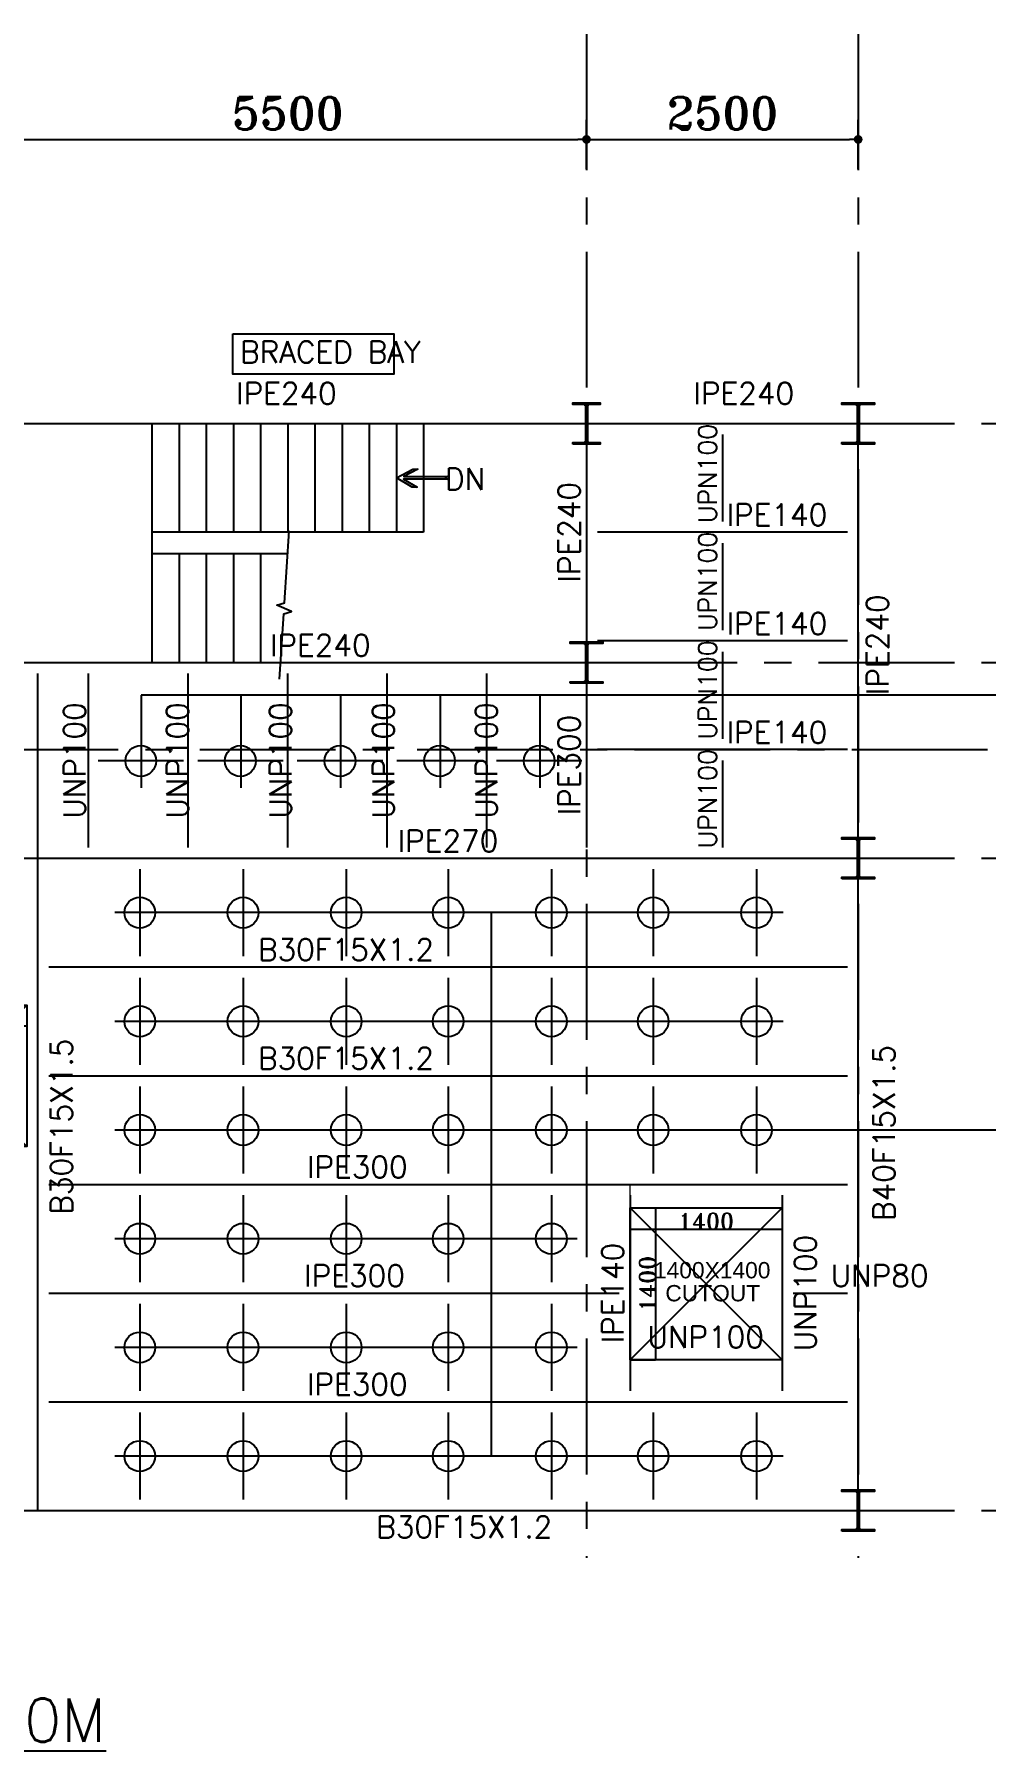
# Model space of a CAD drawing. Header units: inches. Extents: x 1387 to 2676, y -3554 to -2136.
# Drawn here: x 2550.5 to 2559.26, y -2656.19 to -2640.4 of the extents above; entities that cross this region are included whole.
import ezdxf
from ezdxf.enums import TextEntityAlignment as Align

# ---------------------------------------------------------------- set-up
doc = ezdxf.new("R2010")
doc.units = ezdxf.units.IN
doc.header["$MEASUREMENT"] = 0
doc.linetypes.add('CENTER', pattern=[2, 1.25, -0.25, 0.25, -0.25])
doc.linetypes.add('DASHDOTX2', pattern=[2, 1, -0.5, 0, -0.5])
for name, color, linetype in [('3G', 3, 'Continuous'), ('A-TEXT', 7, 'Continuous'), ('AA-IPE300', 27, 'Continuous'), ('AA_CUT OUT', 250, 'Continuous'), ('Ax', 1, 'DASHDOTX2'), ('AXE', 1, 'CENTER'), ('DIM', 8, 'Continuous'), ('MEMBER TEXT', 7, 'Continuous'), ('NEW-CO-TEXT', 7, 'Continuous'), ('STAIR', 145, 'Continuous'), ('UPN100', 1, 'Continuous'), ('wall', 4, 'Continuous')]:
    doc.layers.add(name, color=color, linetype=linetype)
doc.layers.add('AA-BEAM-LAYOUT', color=5, linetype='Continuous', lineweight=13)
doc.styles.add('ROMANS', font='ROMANS')
doc.styles.add('ROMANT', font='romant')
doc.styles.get("Standard").update_dxf_attribs({"font": 'arial.ttf'})
doc.dimstyles.new('1-100', dxfattribs={"dimtxt": 0.3, "dimasz": 0.08, "dimexe": 0.18, "dimexo": 0.0625, "dimgap": 0.09, "dimtad": 1, "dimdec": 0, "dimlfac": 1000, "dimdsep": 46, "dimtxsty": 'ROMANT', "dimblk": 'DOT', "dimcen": 0.09, "dimclrd": 1, "dimclre": 1, "dimclrt": 3, "dimadec": 0, "dimazin": 0, "dimtfac": 1, "dimtdec": 0, "dimtix": 1, "dimtofl": 0, "dimtmove": 2, "dimatfit": 3, "dimldrblk": 'DOT', "dimfxl": 1, "dimtolj": 1, "dimarcsym": 0})
doc.dimstyles.new('Copy of 1-100', dxfattribs={"dimtxt": 0.2, "dimasz": 0.08, "dimexe": 0.18, "dimexo": 0.0625, "dimgap": 0.09, "dimtad": 1, "dimdec": 0, "dimlfac": 1000, "dimdsep": 46, "dimtxsty": 'ROMANT', "dimblk": 'DOT', "dimcen": 0.09, "dimclrd": 1, "dimclre": 1, "dimclrt": 3, "dimadec": 0, "dimazin": 0, "dimtfac": 1, "dimtdec": 0, "dimtix": 1, "dimtofl": 0, "dimtmove": 2, "dimatfit": 3, "dimldrblk": 'DOT', "dimfxl": 1, "dimtolj": 1, "dimarcsym": 0})
doc.dimstyles.get("Standard").update_dxf_attribs({"dimtxt": 0.25, "dimasz": 0.18, "dimexe": 0.18, "dimexo": 0.0625, "dimgap": 0.09, "dimtad": 0, "dimdec": 0, "dimlfac": 100, "dimzin": 0, "dimdsep": 46, "dimtxsty": 'Standard', "dimcen": 0.09, "dimadec": 0, "dimazin": 0, "dimtfac": 1, "dimtdec": 0, "dimtofl": 0, "dimtmove": 0, "dimatfit": 3, "dimfxl": 1, "dimtolj": 1, "dimtzin": 0, "dimarcsym": 0})

# ---------------------------------------------------------------- blocks, each defined once
blk = doc.blocks.new('DOT')
at = {"layer": 'DIM', "color": 0, "linetype": 'ByBlock'}
blk.add_line((-0.5, 0), (-1, 0), dxfattribs=at)
at = {"layer": 'DIM', "color": 0, "linetype": 'ByBlock', "const_width": 0.5}
blk.add_lwpolyline([(-0.25, 0, 1), (0.25, 0, 1)], format="xyb", close=True, dxfattribs=at)
blk = doc.blocks.new('*D2549')
at = {"color": 1, "lineweight": -2, "transparency": 16777216}
for p, q in [((-9722, 5596), (-10284, 5185)), ((-14078, 2404), (-10831, 4783))]:
    blk.add_line(p, q, dxfattribs=at)
at = {"layer": 'Defpoints', "color": 0, "transparency": 16777216}
for p in [(-9722, 5596), (-14078, 2404)]:
    blk.add_point(p, dxfattribs=at)
at = {"color": 1, "lineweight": -2, "transparency": 16777216, "xscale": 0.08, "yscale": 0.08, "zscale": 0.08}
for p, rotation in [((-9722, 5596), 36.23449440421251), ((-14078, 2404), 216.2344944042126)]:
    blk.add_blockref('DOT', p, dxfattribs=dict(at, rotation=rotation))
at = {"color": 3, "transparency": 16777216, "insert": (-10557, 4984), "char_height": 150, "attachment_point": 5, "rotation": 36.2345, "style": 'ROMANT'}
blk.add_mtext('\\A1;∅5400', dxfattribs=at)
blk = doc.blocks.new('_Dot')
at = {"layer": 'DIM', "color": 0, "lineweight": -2}
blk.add_line((-0.5, 0), (-1, 0), dxfattribs=at)
at = {"layer": 'DIM', "color": 0, "const_width": 0.5}
blk.add_lwpolyline([(-0.25, 0, 1), (0.25, 0, 1)], format="xyb", close=True, dxfattribs=at)
blk = doc.blocks.new('*D2552')
at = {"color": 1, "lineweight": -2, "transparency": 16777216}
for p, q in [((-2100, 2785), (-2100, 2585)), ((-700, 2785), (-700, 2585)), ((-700, 2585), (-2100, 2585))]:
    blk.add_line(p, q, dxfattribs=at)
at = {"layer": 'Defpoints', "color": 0, "transparency": 16777216}
for p in [(-2100, 2785), (-700, 2785), (-2100, 2585)]:
    blk.add_point(p, dxfattribs=at)
at = {"color": 1, "lineweight": -2, "transparency": 16777216, "xscale": 0.08, "yscale": 0.08, "zscale": 0.08, "rotation": 180}
blk.add_blockref('DOT', (-2100, 2585), dxfattribs=at)
at = {"color": 1, "lineweight": -2, "transparency": 16777216, "xscale": 0.08, "yscale": 0.08, "zscale": 0.08}
blk.add_blockref('DOT', (-700, 2585), dxfattribs=at)
at = {"color": 3, "transparency": 16777216, "insert": (-1400, 2660), "char_height": 150, "attachment_point": 5, "style": 'ROMANT'}
blk.add_mtext('\\A1;1400', dxfattribs=at)
blk = doc.blocks.new('*D2553')
at = {"color": 1, "lineweight": -2, "transparency": 16777216}
for p, q in [((-2100, 2785), (-1864, 2785)), ((-1864, 2785), (-1864, 1385)), ((-2100, 1385), (-1864, 1385))]:
    blk.add_line(p, q, dxfattribs=at)
at = {"layer": 'Defpoints', "color": 0, "transparency": 16777216}
for p in [(-2100, 2785), (-2100, 1385), (-1864, 1385)]:
    blk.add_point(p, dxfattribs=at)
at = {"color": 1, "lineweight": -2, "transparency": 16777216, "xscale": 0.08, "yscale": 0.08, "zscale": 0.08}
for p, rotation in [((-1864, 2785), 90), ((-1864, 1385), 270)]:
    blk.add_blockref('DOT', p, dxfattribs=dict(at, rotation=rotation))
at = {"color": 3, "transparency": 16777216, "insert": (-1939, 2085), "char_height": 150, "attachment_point": 5, "rotation": 90, "style": 'ROMANT'}
blk.add_mtext('\\A1;1400', dxfattribs=at)
blk = doc.blocks.new('*D2550')
at = {"color": 1, "lineweight": -2, "transparency": 16777216}
for p, q in [((-9000, 4650), (-9000, 4457)), ((-7650, 4650), (-7650, 4457)), ((-7650, 4457), (-8999, 4457))]:
    blk.add_line(p, q, dxfattribs=at)
at = {"layer": 'Defpoints', "color": 0, "transparency": 16777216}
for p in [(-9000, 4650), (-7650, 4650), (-9000, 4457)]:
    blk.add_point(p, dxfattribs=at)
at = {"color": 1, "lineweight": -2, "transparency": 16777216, "xscale": 0.08, "yscale": 0.08, "zscale": 0.08, "rotation": 180}
blk.add_blockref('DOT', (-9000, 4457), dxfattribs=at)
at = {"color": 1, "lineweight": -2, "transparency": 16777216, "xscale": 0.08, "yscale": 0.08, "zscale": 0.08}
blk.add_blockref('DOT', (-7650, 4457), dxfattribs=at)
at = {"color": 3, "transparency": 16777216, "insert": (-8325, 4532), "char_height": 150, "attachment_point": 5, "style": 'ROMANT'}
blk.add_mtext('\\A1;1350', dxfattribs=at)
blk = doc.blocks.new('*D2551')
at = {"color": 1, "lineweight": -2, "transparency": 16777216}
for p, q in [((-8999, 4650), (-8847, 4650)), ((-8847, 4650), (-8847, 3350)), ((-8999, 3350), (-8847, 3350))]:
    blk.add_line(p, q, dxfattribs=at)
at = {"layer": 'Defpoints', "color": 0, "transparency": 16777216}
for p in [(-9000, 4650), (-9000, 3350), (-8847, 3350)]:
    blk.add_point(p, dxfattribs=at)
at = {"color": 1, "lineweight": -2, "transparency": 16777216, "xscale": 0.08, "yscale": 0.08, "zscale": 0.08}
for p, rotation in [((-8847, 4650), 90), ((-8847, 3350), 270)]:
    blk.add_blockref('DOT', p, dxfattribs=dict(at, rotation=rotation))
at = {"color": 3, "transparency": 16777216, "insert": (-8922, 4000), "char_height": 150, "attachment_point": 5, "rotation": 90, "style": 'ROMANT'}
blk.add_mtext('\\A1;1300', dxfattribs=at)
blk = doc.blocks.new('*D2069')
at = {"layer": 'Defpoints', "color": 0, "transparency": 16777216}
for p in [(2550.082, -2641.363), (2555.582, -2641.363), (2555.582, -2641.701)]:
    blk.add_point(p, dxfattribs=at)
at = {"layer": 'wall', "color": 1, "lineweight": -2, "transparency": 16777216}
for p, q in [((2550.082, -2641.301), (2550.082, -2641.183)), ((2555.582, -2641.638), (2555.582, -2641.183)), ((2550.162, -2641.363), (2555.502, -2641.363))]:
    blk.add_line(p, q, dxfattribs=at)
at = {"layer": 'wall', "color": 1, "lineweight": -2, "transparency": 16777216, "xscale": 0.08, "yscale": 0.08, "zscale": 0.08, "rotation": 180}
blk.add_blockref('DOT', (2550.082, -2641.363), dxfattribs=at)
at = {"layer": 'wall', "color": 1, "lineweight": -2, "transparency": 16777216, "xscale": 0.08, "yscale": 0.08, "zscale": 0.08}
blk.add_blockref('DOT', (2555.582, -2641.363), dxfattribs=at)
at = {"layer": 'wall', "color": 3, "transparency": 16777216, "insert": (2552.832, -2641.123), "char_height": 0.3, "attachment_point": 5, "style": 'ROMANT'}
blk.add_mtext('\\A1;5500', dxfattribs=at)
blk = doc.blocks.new('*D2073')
at = {"layer": 'Defpoints', "color": 0, "transparency": 16777216}
for p in [(2555.582, -2641.363), (2558.082, -2641.363), (2558.082, -2641.701)]:
    blk.add_point(p, dxfattribs=at)
at = {"layer": 'wall', "color": 1, "lineweight": -2, "transparency": 16777216}
for p, q in [((2555.582, -2641.301), (2555.582, -2641.183)), ((2558.082, -2641.638), (2558.082, -2641.183)), ((2555.662, -2641.363), (2558.002, -2641.363))]:
    blk.add_line(p, q, dxfattribs=at)
at = {"layer": 'wall', "color": 1, "lineweight": -2, "transparency": 16777216, "xscale": 0.08, "yscale": 0.08, "zscale": 0.08, "rotation": 180}
blk.add_blockref('DOT', (2555.582, -2641.363), dxfattribs=at)
at = {"layer": 'wall', "color": 1, "lineweight": -2, "transparency": 16777216, "xscale": 0.08, "yscale": 0.08, "zscale": 0.08}
blk.add_blockref('DOT', (2558.082, -2641.363), dxfattribs=at)
at = {"layer": 'wall', "color": 3, "transparency": 16777216, "insert": (2556.832, -2641.123), "char_height": 0.3, "attachment_point": 5, "style": 'ROMANT'}
blk.add_mtext('\\A1;2500', dxfattribs=at)
blk = doc.blocks.new('G$C27AC7FF8')
at = {"color": 3}
for points in [[(-13876.1, 6107.8), (-14071, 6220.3), (-13846, 6220.3), (-13876.1, 6332.8), (-14071, 6220.3), (-13958.5, 6415.2), (-14071, 6445.3), (-14071, 6220.3), (-14183.5, 6415.2), (-14265.8, 6332.8), (-14071, 6220.3), (-14296, 6220.3), (-14265.8, 6107.8), (-14071, 6220.3), (-14183.5, 6025.5), (-14071, 5995.3), (-14071, 6220.3), (-13958.5, 6025.5), (-13876.1, 6107.8), (-14071, 6220.3), (-13846, 6220.3)], [(-9518.3, 6107.8), (-9713.2, 6220.3), (-9488.2, 6220.3), (-9518.3, 6332.8), (-9713.2, 6220.3), (-9600.7, 6415.2), (-9713.2, 6445.3), (-9713.2, 6220.3), (-9825.7, 6415.2), (-9908, 6332.8), (-9713.2, 6220.3), (-9938.2, 6220.3), (-9908, 6107.8), (-9713.2, 6220.3), (-9825.7, 6025.5), (-9713.2, 5995.3), (-9713.2, 6220.3), (-9600.7, 6025.5), (-9518.3, 6107.8), (-9713.2, 6220.3), (-9488.2, 6220.3)], [(-13876.1, 1685), (-14071, 1797.5), (-13846, 1797.5), (-13876.1, 1910), (-14071, 1797.5), (-13958.5, 1992.4), (-14071, 2022.5), (-14071, 1797.5), (-14183.5, 1992.4), (-14265.8, 1910), (-14071, 1797.5), (-14296, 1797.5), (-14265.8, 1685), (-14071, 1797.5), (-14183.5, 1602.7), (-14071, 1572.5), (-14071, 1797.5), (-13958.5, 1602.7), (-13876.1, 1685), (-14071, 1797.5), (-13846, 1797.5)], [(-9518.3, 1685), (-9713.2, 1797.5), (-9488.2, 1797.5), (-9518.3, 1910), (-9713.2, 1797.5), (-9600.7, 1992.4), (-9713.2, 2022.5), (-9713.2, 1797.5), (-9825.7, 1992.4), (-9908, 1910), (-9713.2, 1797.5), (-9938.2, 1797.5), (-9908, 1685), (-9713.2, 1797.5), (-9825.7, 1602.7), (-9713.2, 1572.5), (-9713.2, 1797.5), (-9600.7, 1602.7), (-9518.3, 1685), (-9713.2, 1797.5), (-9488.2, 1797.5)]]:
    blk.add_lwpolyline(points, dxfattribs=at)
at = {"layer": 'AA_CUT OUT', "color": 1}
for p, q in [((-15900, 9900), (-15400, 9400)), ((-15400, 9900), (-15900, 9400)), ((-8999.5, 4650), (-7649.9, 3350)), ((-7649.9, 4650), (-8999.5, 3350)), ((-2099.8, 2784.9), (-699.8, 1384.9)), ((-699.8, 2784.9), (-2099.8, 1384.9)), ((-8600, 600), (-8100, 100)), ((-8100, 600), (-8600, 100))]:
    blk.add_line(p, q, dxfattribs=at)
for points in [[(-15400, 9900), (-15900, 9900), (-15900, 9400), (-15400, 9400)], [(-8999.5, 4650), (-7649.9, 4650), (-7649.9, 3350), (-8999.5, 3350)], [(-699.8, 1384.9), (-2099.8, 1384.9), (-2099.8, 2784.9), (-699.8, 2784.9)], [(-8100, 600), (-8600, 600), (-8600, 100), (-8100, 100)]]:
    blk.add_lwpolyline(points, close=True, dxfattribs=at)
blk.add_circle((-11899.5, 4000), 2700, dxfattribs=at)
at = {"color": 3}
for s, p in [('CUTOUT', (-15185.5, 10522.3)), ('500x500', (-15185.5, 10266)), ('1350x1300', (-8796.4, 4029.5)), ('CUTOUT', (-8721.9, 3817.9)), ('1400X1400', (-1879.6, 2135.6)), ('CUTOUT', (-1775.1, 1924)), ('CUTOUT', (-9524.1, -380.1)), ('500x500', (-9524.1, -636.4))]:
    blk.add_text(s, height=150, dxfattribs=at).set_placement(p)
blk.add_text('CUTOUT', height=150, rotation=25.34706, dxfattribs=at).set_placement((-10806.9, 4310.8))
dim = blk.add_diameter_dim_2p(p1=(-14077.8, 2404.1), p2=(-9722.2, 5595.9), dimstyle='Copy of 1-100', override={"dimtxt": 150, "dimlfac": 1})
dim.commit()
dim.dimension.update_dxf_attribs({"geometry": '*D2549', "text_midpoint": (-10557.3, 4983.9), "dimtype": 163})
for base, p1, p2, picture, middle in [((-8846.9, 3350), (-8999.5, 4650), (-8999.5, 3350), '*D2551', (-8922, 4000)), ((-1863.9, 1384.9), (-2099.8, 2784.9), (-2099.8, 1384.9), '*D2553', (-1939, 2084.9))]:
    dim = blk.add_linear_dim(base=base, p1=p1, p2=p2, angle=90, dimstyle='Copy of 1-100', override={"dimtxt": 150, "dimlfac": 1})
    dim.commit()
    dim.dimension.update_dxf_attribs({"geometry": picture, "text_midpoint": middle})
for base, p1, p2, picture, middle in [((-8999.5, 4456.7), (-7649.9, 4650), (-8999.5, 4650), '*D2550', (-8324.7, 4531.8)), ((-2099.8, 2585.4), (-699.8, 2784.9), (-2099.8, 2784.9), '*D2552', (-1399.8, 2660.5))]:
    dim = blk.add_linear_dim(base=base, p1=p1, p2=p2, dimstyle='Copy of 1-100', override={"dimtxt": 150, "dimlfac": 1})
    dim.commit()
    dim.dimension.update_dxf_attribs({"geometry": picture, "text_midpoint": middle})
for points in [[(-15775, 9656.4), (-15526.6, 10480.1), (-14377.7, 10480.1)], [(-8366.1, 296.4), (-8567.9, -422.3), (-9716.9, -422.3)]]:
    blk.add_leader(points, dimstyle='Standard', override={"dimscale": 75}, dxfattribs=at)

msp = doc.modelspace()

# ---------------------------------------------------------------- hatches: boundary and pattern name
for points in [[(2555.57468558, -2643.80206883), (2555.56320935, -2643.80206883, 0.4144144444), (2555.57468558, -2643.81355293)], [(2555.58968558, -2643.80206883), (2555.60116181, -2643.80206883, -0.4144144444), (2555.58968558, -2643.81355293)], [(2558.07468635, -2643.80203394), (2558.06321013, -2643.80203394, 0.4144144444), (2558.07468635, -2643.81351805)], [(2558.08968635, -2643.80203394), (2558.10116258, -2643.80203394, -0.4144144444), (2558.08968635, -2643.81351805)], [(2555.57468558, -2644.15210833), (2555.56320935, -2644.15210833, -0.4144144444), (2555.57468558, -2644.14062423)], [(2555.58968558, -2644.15210833), (2555.60116181, -2644.15210833, 0.4144144444), (2555.58968558, -2644.14062423)], [(2558.07468635, -2644.15207345), (2558.06321013, -2644.15207345, -0.4144144444), (2558.07468635, -2644.14058935)], [(2558.08968635, -2644.15207345), (2558.10116258, -2644.15207345, 0.4144144444), (2558.08968635, -2644.14058935)], [(2555.57468067, -2646.00195923), (2555.56320444, -2646.00195923, 0.4144144444), (2555.57468067, -2646.01344333)], [(2555.58968067, -2646.00195923), (2555.6011569, -2646.00195923, -0.4144144444), (2555.58968067, -2646.01344333)], [(2555.57468067, -2646.35199873), (2555.56320444, -2646.35199873, -0.4144144444), (2555.57468067, -2646.34051463)], [(2555.58968067, -2646.35199873), (2555.6011569, -2646.35199873, 0.4144144444), (2555.58968067, -2646.34051463)], [(2558.07468635, -2647.80197287), (2558.06321013, -2647.80197287, 0.4144144444), (2558.07468635, -2647.81345697)], [(2558.08968635, -2647.80197287), (2558.10116258, -2647.80197287, -0.4144144444), (2558.08968635, -2647.81345697)], [(2558.07468635, -2648.15201237), (2558.06321013, -2648.15201237, -0.4144144444), (2558.07468635, -2648.14052827)], [(2558.08968635, -2648.15201237), (2558.10116258, -2648.15201237, 0.4144144444), (2558.08968635, -2648.14052827)], [(2558.07467085, -2653.80197287), (2558.06319462, -2653.80197287, 0.4144144444), (2558.07467085, -2653.81345697)], [(2558.08967085, -2653.80197287), (2558.10114708, -2653.80197287, -0.4144144444), (2558.08967085, -2653.81345697)], [(2558.07467085, -2654.15201237), (2558.06319462, -2654.15201237, -0.4144144444), (2558.07467085, -2654.14052827)], [(2558.08967085, -2654.15201237), (2558.10114708, -2654.15201237, 0.4144144444), (2558.08967085, -2654.14052827)]]:
    msp.add_hatch(color=1).paths.add_polyline_path(points)

# ---------------------------------------------------------------- linework, layer by layer
at = {"color": 96, "elevation": -0.001}
msp.add_lwpolyline([(2552.32603623, -2643.15122795), (2553.80941199, -2643.15122795), (2553.80941199, -2643.52398102), (2552.32603623, -2643.52398102)], close=True, dxfattribs=at)
msp.add_lwpolyline([(2554.30404951, -2644.46555423), (2554.28262555, -2644.47704127), (2554.30404951, -2644.48854127), (2553.89783235, -2644.48854127), (2554.02392208, -2644.56399498), (2553.97742475, -2644.56399498), (2553.83211752, -2644.47704127), (2553.98211752, -2644.39661467), (2554.02861484, -2644.39661467), (2553.90006297, -2644.46554127), (2554.30404951, -2644.46554127)])
at = {"layer": '3G'}
for points in [[(2555.45718558, -2644.16706883), (2555.45718558, -2644.15206883), (2555.57468558, -2644.15206883), (2555.57468558, -2643.80206883), (2555.45718558, -2643.80206883), (2555.45718558, -2643.78706883), (2555.70718558, -2643.78706883), (2555.70718558, -2643.80206883), (2555.58968558, -2643.80206883), (2555.58968558, -2644.15206883), (2555.70718558, -2644.15206883), (2555.70718558, -2644.16706883)], [(2557.93218635, -2644.16703394), (2557.93218635, -2644.15203394), (2558.07468635, -2644.15203394), (2558.07468635, -2643.80203394), (2557.93218635, -2643.80203394), (2557.93218635, -2643.78703394), (2558.23218635, -2643.78703394), (2558.23218635, -2643.80203394), (2558.08968635, -2643.80203394), (2558.08968635, -2644.15203394), (2558.23218635, -2644.15203394), (2558.23218635, -2644.16703394)], [(2555.43218067, -2646.36695923), (2555.43218067, -2646.35195923), (2555.57468067, -2646.35195923), (2555.57468067, -2646.00195923), (2555.43218067, -2646.00195923), (2555.43218067, -2645.98695923), (2555.73218067, -2645.98695923), (2555.73218067, -2646.00195923), (2555.58968067, -2646.00195923), (2555.58968067, -2646.35195923), (2555.73218067, -2646.35195923), (2555.73218067, -2646.36695923)], [(2557.93218635, -2648.16697287), (2557.93218635, -2648.15197287), (2558.07468635, -2648.15197287), (2558.07468635, -2647.80197287), (2557.93218635, -2647.80197287), (2557.93218635, -2647.78697287), (2558.23218635, -2647.78697287), (2558.23218635, -2647.80197287), (2558.08968635, -2647.80197287), (2558.08968635, -2648.15197287), (2558.23218635, -2648.15197287), (2558.23218635, -2648.16697287)], [(2557.93217085, -2654.16697287), (2557.93217085, -2654.15197287), (2558.07467085, -2654.15197287), (2558.07467085, -2653.80197287), (2557.93217085, -2653.80197287), (2557.93217085, -2653.78697287), (2558.23217085, -2653.78697287), (2558.23217085, -2653.80197287), (2558.08967085, -2653.80197287), (2558.08967085, -2654.15197287), (2558.23217085, -2654.15197287), (2558.23217085, -2654.16697287)]]:
    msp.add_lwpolyline(points, close=True, dxfattribs=at)
for centre, start, end in [((2555.57468558, -2643.8020767), 180.157926883, 270.157926883), ((2555.58968558, -2643.8020767), 269.842073117, 359.842073117), ((2555.58968558, -2643.8020767), 269.842073117, 359.842073117), ((2558.07468635, -2643.80204182), 180.157926883, 270.157926883), ((2558.08968635, -2643.80204182), 269.842073117, 359.842073117), ((2558.08968635, -2643.80204182), 269.842073117, 359.842073117), ((2555.57468558, -2644.15210046), 89.842073117, 179.842073117), ((2555.57468558, -2644.15210046), 89.842073117, 179.842073117), ((2555.58968558, -2644.15210046), 0.157926883, 90.157926883), ((2555.58968558, -2644.15210046), 0.157926883, 90.157926883), ((2555.58968558, -2644.15210046), 0.157926883, 90.157926883), ((2558.07468635, -2644.15206558), 89.842073117, 179.842073117), ((2558.07468635, -2644.15206558), 89.842073117, 179.842073117), ((2558.08968635, -2644.15206558), 0.157926883, 90.157926883), ((2558.08968635, -2644.15206558), 0.157926883, 90.157926883), ((2558.08968635, -2644.15206558), 0.157926883, 90.157926883), ((2555.57468067, -2646.0019671), 180.157926883, 270.157926883), ((2555.58968067, -2646.0019671), 269.842073117, 359.842073117), ((2555.58968067, -2646.0019671), 269.842073117, 359.842073117), ((2555.57468067, -2646.35199086), 89.842073117, 179.842073117), ((2555.57468067, -2646.35199086), 89.842073117, 179.842073117), ((2555.58968067, -2646.35199086), 0.157926883, 90.157926883), ((2555.58968067, -2646.35199086), 0.157926883, 90.157926883), ((2555.58968067, -2646.35199086), 0.157926883, 90.157926883), ((2558.07468635, -2647.80198074), 180.157926883, 270.157926883), ((2558.08968635, -2647.80198074), 269.842073117, 359.842073117), ((2558.08968635, -2647.80198074), 269.842073117, 359.842073117), ((2558.07468635, -2648.1520045), 89.842073117, 179.842073117), ((2558.07468635, -2648.1520045), 89.842073117, 179.842073117), ((2558.08968635, -2648.1520045), 0.157926883, 90.157926883), ((2558.08968635, -2648.1520045), 0.157926883, 90.157926883), ((2558.08968635, -2648.1520045), 0.157926883, 90.157926883), ((2558.07467085, -2653.80198074), 180.157926883, 270.157926883), ((2558.08967085, -2653.80198074), 269.842073117, 359.842073117), ((2558.08967085, -2653.80198074), 269.842073117, 359.842073117), ((2558.07467085, -2654.1520045), 89.842073117, 179.842073117), ((2558.07467085, -2654.1520045), 89.842073117, 179.842073117), ((2558.08967085, -2654.1520045), 0.157926883, 90.157926883), ((2558.08967085, -2654.1520045), 0.157926883, 90.157926883), ((2558.08967085, -2654.1520045), 0.157926883, 90.157926883)]:
    msp.add_arc(centre, 0.01147623, start, end, dxfattribs=at)
at = {"layer": 'AA-BEAM-LAYOUT', "color": 3}
msp.add_line((2555.98236224, -2651.8921461), (2555.98236224, -2650.97704127), dxfattribs=at)
at = {"layer": 'AA-IPE300', "color": 3}
for p, q in [((2542.0821424, -2643.97704127), (2558.0821424, -2643.97704127)), ((2555.5821424, -2643.97704127), (2555.5821424, -2647.87704127)), ((2558.0821424, -2653.97704127), (2558.0821424, -2643.97704127)), ((2557.9821424, -2644.97704127), (2555.6821424, -2644.97704127)), ((2557.9821424, -2645.97704127), (2555.6821424, -2645.97704127)), ((2548.0321424, -2646.17704127), (2555.73214212, -2646.17704127)), ((2550.53328256, -2653.97704127), (2550.53328256, -2646.27704127)), ((2550.9988024, -2647.87704127), (2550.9988024, -2646.27704127)), ((2551.9154624, -2647.87704127), (2551.9154624, -2646.27704127)), ((2552.8321224, -2647.87704127), (2552.8321224, -2646.27704127)), ((2553.7487824, -2647.87704127), (2553.7487824, -2646.27704127)), ((2554.6654424, -2647.87704127), (2554.6654424, -2646.27704127)), ((2557.9821424, -2646.97704127), (2555.6821424, -2646.97704127)), ((2551.87264843, -2647.08140256), (2551.08681609, -2647.08140256)), ((2552.78930843, -2647.08140256), (2552.00347609, -2647.08140256)), ((2553.70596843, -2647.08140256), (2552.92013609, -2647.08140256)), ((2554.62262843, -2647.08140256), (2553.83679609, -2647.08140256)), ((2555.53936643, -2647.08141441), (2554.75353409, -2647.08141441)), ((2550.63328256, -2647.97704127), (2558.0821424, -2647.97704127)), ((2550.63328256, -2648.97704127), (2557.9821424, -2648.97704127)), ((2550.63328256, -2649.97704127), (2557.9821424, -2649.97704127)), ((2550.63328256, -2650.97704127), (2557.9821424, -2650.97704127)), ((2555.98236224, -2651.07704127), (2555.98236224, -2652.87704127)), ((2557.38236224, -2651.07704127), (2557.38236224, -2652.87704127)), ((2550.63328256, -2651.97704127), (2555.88236224, -2651.97704127)), ((2557.48236224, -2651.97704127), (2557.9821424, -2651.97704127)), ((2557.28236224, -2652.5921461), (2556.08236224, -2652.5921461)), ((2550.63328256, -2652.97704127), (2557.9821424, -2652.97704127)), ((2542.0821424, -2653.97704127), (2558.0821424, -2653.97704127))]:
    msp.add_line(p, q, dxfattribs=at)
at = {"layer": 'Ax', "linetype": 'Continuous', "ltscale": 0.5}
for p, q in [((2560.7154009, -2646.47737962), (2551.48448465, -2646.47737962)), ((2551.48448465, -2646.47737962), (2551.48448465, -2647.33013064)), ((2552.40114465, -2646.47737958), (2552.40114465, -2647.33014248)), ((2553.31780465, -2646.47737958), (2553.31780465, -2647.33014248)), ((2554.23446465, -2646.47737958), (2554.23446465, -2647.33014248)), ((2555.15120264, -2646.47737958), (2555.15120264, -2647.33014248)), ((2557.39182043, -2648.47704127), (2551.24117982, -2648.47704127)), ((2554.70358286, -2648.47704127), (2554.70358286, -2653.47704127)), ((2557.39182043, -2649.47704127), (2551.24117982, -2649.47704127)), ((2560.70169882, -2650.47704127), (2551.24117982, -2650.47704127)), ((2555.49533477, -2651.47704127), (2551.24117982, -2651.47704127)), ((2555.49533477, -2652.47704127), (2551.24117982, -2652.47704127)), ((2557.39182043, -2653.47704127), (2551.24117982, -2653.47704127))]:
    msp.add_line(p, q, dxfattribs=at)
for centre in [(2551.47973226, -2647.08140256), (2551.47973226, -2647.08140256), (2552.39639226, -2647.08140256), (2552.39639226, -2647.08140256), (2553.31305226, -2647.08140256), (2553.31305226, -2647.08140256), (2554.22971226, -2647.08140256), (2554.22971226, -2647.08141441), (2555.14645026, -2647.08141441), (2555.14645026, -2647.08141441), (2551.47078256, -2648.47704127), (2552.42078256, -2648.47704127), (2553.37078256, -2648.47704127), (2554.30828256, -2648.47704127), (2555.25828256, -2648.47704127), (2556.19578256, -2648.47704127), (2557.14578256, -2648.47704127), (2551.47078256, -2649.47704127), (2552.42078256, -2649.47704127), (2553.37078256, -2649.47704127), (2554.30828256, -2649.47704127), (2555.25828256, -2649.47704127), (2556.19578256, -2649.47704127), (2557.14578256, -2649.47704127), (2551.47078256, -2650.47704127), (2552.42078256, -2650.47704127), (2553.37078256, -2650.47704127), (2554.30828256, -2650.47704127), (2555.25828256, -2650.47704127), (2556.19578256, -2650.47704127), (2557.14578256, -2650.47704127), (2551.47078256, -2651.47704127), (2552.42078256, -2651.47704127), (2553.37078256, -2651.47704127), (2554.30828256, -2651.47704127), (2555.25828256, -2651.47704127), (2551.47078256, -2652.47704127), (2552.42078256, -2652.47704127), (2553.37078256, -2652.47704127), (2554.30828256, -2652.47704127), (2555.25828256, -2652.47704127), (2551.47078256, -2653.47704127), (2552.42078256, -2653.47704127), (2553.37078256, -2653.47704127), (2554.30828256, -2653.47704127), (2555.25828256, -2653.47704127), (2556.19578256, -2653.47704127), (2557.14578256, -2653.47704127)]:
    msp.add_circle(centre, 0.14161004, dxfattribs=at)
at = {"layer": 'AXE'}
for p, q in [((2555.58219561, -2640.39630103), (2555.58215938, -2654.41418173)), ((2558.08219561, -2640.39630103), (2558.08215938, -2654.41418173)), ((2537.71791796, -2643.97704127), (2560.99563041, -2643.97704127)), ((2537.71791796, -2646.17692154), (2560.99563041, -2646.17698019)), ((2536.02285991, -2646.97692154), (2560.99563041, -2646.97698019)), ((2537.71791796, -2647.97692154), (2560.99563041, -2647.97698019)), ((2537.71791796, -2653.97692154), (2560.99563041, -2653.97698019))]:
    msp.add_line(p, q, dxfattribs=at)
at = {"layer": 'STAIR', "color": 3}
for p, q in [((2551.58201798, -2643.97704127), (2551.58201798, -2646.17704127)), ((2551.83201798, -2643.97704127), (2551.83201798, -2644.97704127)), ((2552.08201798, -2643.97704127), (2552.08201798, -2644.97704127)), ((2552.33204286, -2643.97704127), (2552.33204286, -2644.97704127)), ((2552.58204286, -2643.97704127), (2552.58204286, -2644.97704127)), ((2552.83206775, -2643.97704127), (2552.83206775, -2644.97704127)), ((2553.08206775, -2643.97704127), (2553.08206775, -2644.97704127)), ((2553.33209263, -2643.97704127), (2553.33209263, -2644.97704127)), ((2553.58209263, -2643.97704127), (2553.58209263, -2644.97704127)), ((2553.83211752, -2643.97704127), (2553.83211752, -2644.97704127)), ((2554.08211752, -2643.97704127), (2554.08211752, -2644.97704127)), ((2554.08211752, -2644.97704127), (2551.58201798, -2644.97704127)), ((2552.83206775, -2645.17704127), (2551.58201798, -2645.17704127)), ((2551.83201798, -2645.17704127), (2551.83201798, -2646.17704127)), ((2552.08201798, -2645.17704127), (2552.08201798, -2646.17704127)), ((2552.33204286, -2645.17704127), (2552.33204286, -2646.17704127)), ((2552.58204286, -2645.17704127), (2552.58204286, -2646.17704127))]:
    msp.add_line(p, q, dxfattribs=at)
at = {"layer": 'STAIR'}
msp.add_lwpolyline([(2552.7560619, -2646.32917147), (2552.79572244, -2645.72693319), (2552.86590374, -2645.70650085), (2552.73211244, -2645.64758168), (2552.80229373, -2645.62714934), (2552.84606934, -2644.96537254)], dxfattribs=at)
at = {"layer": 'UPN100', "color": 3}
for p, q in [((2556.8321424, -2644.07704127), (2556.8321424, -2644.87704127)), ((2556.8321424, -2645.07704127), (2556.8321424, -2645.87704127)), ((2556.8321424, -2646.07704127), (2556.8321424, -2646.87704127)), ((2556.8321424, -2647.07704127), (2556.8321424, -2647.87704127)), ((2551.47078256, -2648.07704127), (2551.47078256, -2648.87704127)), ((2552.42078256, -2648.07704127), (2552.42078256, -2648.87704127)), ((2553.37078256, -2648.07704127), (2553.37078256, -2648.87704127)), ((2554.30828256, -2648.07704127), (2554.30828256, -2648.87704127)), ((2555.25828256, -2648.07704127), (2555.25828256, -2648.87704127)), ((2556.19578256, -2648.07704127), (2556.19578256, -2648.87704127)), ((2557.14578256, -2648.07704127), (2557.14578256, -2648.87704127)), ((2551.47078256, -2649.07704127), (2551.47078256, -2649.87704127)), ((2552.42078256, -2649.07704127), (2552.42078256, -2649.87704127)), ((2553.37078256, -2649.07704127), (2553.37078256, -2649.87704127)), ((2554.30828256, -2649.07704127), (2554.30828256, -2649.87704127)), ((2555.25828256, -2649.07704127), (2555.25828256, -2649.87704127)), ((2556.19578256, -2649.07704127), (2556.19578256, -2649.87704127)), ((2557.14578256, -2649.07704127), (2557.14578256, -2649.87704127)), ((2551.47078256, -2650.07704127), (2551.47078256, -2650.87704127)), ((2552.42078256, -2650.07704127), (2552.42078256, -2650.87704127)), ((2553.37078256, -2650.07704127), (2553.37078256, -2650.87704127)), ((2554.30828256, -2650.07704127), (2554.30828256, -2650.87704127)), ((2555.25828256, -2650.07704127), (2555.25828256, -2650.87704127)), ((2556.19578256, -2650.07704127), (2556.19578256, -2650.87704127)), ((2557.14578256, -2650.07704127), (2557.14578256, -2650.87704127)), ((2551.47078256, -2651.07704127), (2551.47078256, -2651.87704127)), ((2552.42078256, -2651.07704127), (2552.42078256, -2651.87704127)), ((2553.37078256, -2651.07704127), (2553.37078256, -2651.87704127)), ((2554.30828256, -2651.07704127), (2554.30828256, -2651.87704127)), ((2555.25828256, -2651.07704127), (2555.25828256, -2651.87704127)), ((2551.47078256, -2652.07704127), (2551.47078256, -2652.87704127)), ((2552.42078256, -2652.07704127), (2552.42078256, -2652.87704127)), ((2553.37078256, -2652.07704127), (2553.37078256, -2652.87704127)), ((2554.30828256, -2652.07704127), (2554.30828256, -2652.87704127)), ((2555.25828256, -2652.07704127), (2555.25828256, -2652.87704127)), ((2551.47078256, -2653.07704127), (2551.47078256, -2653.87704127)), ((2552.42078256, -2653.07704127), (2552.42078256, -2653.87704127)), ((2553.37078256, -2653.07704127), (2553.37078256, -2653.87704127)), ((2554.30828256, -2653.07704127), (2554.30828256, -2653.87704127)), ((2555.25828256, -2653.07704127), (2555.25828256, -2653.87704127)), ((2556.19578256, -2653.07704127), (2556.19578256, -2653.87704127)), ((2557.14578256, -2653.07704127), (2557.14578256, -2653.87704127))]:
    msp.add_line(p, q, dxfattribs=at)

# ---------------------------------------------------------------- block references
at = {"layer": 'AA_CUT OUT', "color": 3, "xscale": 0.001, "yscale": 0.001, "zscale": 0.001}
msp.add_blockref('G$C27AC7FF8', (2558.0821424, -2653.97704127), dxfattribs=at)

# ---------------------------------------------------------------- texts
at = {"color": 3, "style": 'ROMANS'}
msp.add_text('BRACED BAY', height=0.2, dxfattribs=at).set_placement((2552.39412346, -2643.41897088, -0.001))
at = {"layer": 'A-TEXT', "color": 3, "style": 'ROMANS'}
msp.add_text('%%USIXTH FLOOR BEAM PLAN +27.0M', height=0.4, dxfattribs=at).set_placement((2542.07476862, -2656.10701948, 9177.40556425))
at = {"layer": 'MEMBER TEXT', "color": 3, "ltscale": 2, "style": 'ROMANS'}
for s, p in [('IPE240', (2552.82082808, -2643.86004828)), ('IPE240', (2557.02988942, -2643.86004828)), ('IPE140', (2557.33473663, -2644.97704127)), ('IPE140', (2557.33473663, -2645.97704127)), ('IPE240', (2553.13214221, -2646.17704127)), ('IPE140', (2557.33473663, -2646.97704127)), ('IPE270', (2554.30771248, -2647.97704127)), ('B30F15X1.2', (2553.36848937, -2648.97704127)), ('B30F15X1.2', (2553.36848937, -2649.97704127)), ('IPE300', (2553.47321642, -2650.97704127)), ('IPE300', (2553.44723572, -2651.97704127)), ('UNP80', (2558.27930061, -2651.97704127)), ('UNP100', (2556.67936224, -2652.5421461)), ('IPE300', (2553.47321642, -2652.97704127)), ('B30F15X1.2', (2554.45700549, -2654.28965237))]:
    msp.add_text(s, height=0.2, dxfattribs=at).set_placement(p, align=Align.BOTTOM_CENTER)
for s, height, p in [('UPN100', 0.17, (2556.8321424, -2644.43587087)), ('IPE240', 0.2, (2555.5821424, -2644.97704127)), ('UPN100', 0.17, (2556.8321424, -2645.42846371)), ('IPE240', 0.2, (2558.41962696, -2646.01250872)), ('UPN100', 0.17, (2556.8321424, -2646.42846371)), ('UNP100', 0.2, (2551.0298924, -2647.07704131)), ('UNP100', 0.2, (2551.9776424, -2647.07704131)), ('UNP100', 0.2, (2552.9253924, -2647.07704131)), ('UNP100', 0.2, (2553.87275644, -2647.07704131)), ('UNP100', 0.2, (2554.82012047, -2647.07704131)), ('IPE300', 0.2, (2555.5821424, -2647.11867864)), ('UPN100', 0.17, (2556.8321424, -2647.42846371)), ('B30F15X1.5', 0.2, (2550.9102021, -2650.4459334)), ('B40F15X1.5', 0.2, (2558.47847726, -2650.50414655)), ('IPE140', 0.2, (2555.98236224, -2651.97704127)), ('UNP100', 0.2, (2557.75544583, -2651.97704127))]:
    msp.add_text(s, height=height, rotation=90, dxfattribs=at).set_placement(p, align=Align.BOTTOM_CENTER)
at = {"layer": 'NEW-CO-TEXT', "color": 3, "style": 'ROMANS'}
msp.add_text('DN', height=0.2, dxfattribs=at).set_placement((2554.46493118, -2644.48774117), align=Align.MIDDLE)

# ---------------------------------------------------------------- dimensions: what is measured, and where the dimension line sits
at = {"layer": 'wall'}
for base, p1, p2, picture, middle in [((2555.58219277, -2641.36302732), (2550.08216653, -2641.36302732), (2555.58219277, -2641.7006106), '*D2069', (2552.83217965, -2641.12302732)), ((2558.08219277, -2641.36302732), (2555.58219277, -2641.36302732), (2558.08219277, -2641.7006106), '*D2073', (2556.83219277, -2641.12302732))]:
    dim = msp.add_linear_dim(base=base, p1=p1, p2=p2, dimstyle='1-100', dxfattribs=at)
    dim.commit()
    dim.dimension.update_dxf_attribs({"geometry": picture, "text_midpoint": middle})

doc.saveas('drawing.dxf')
